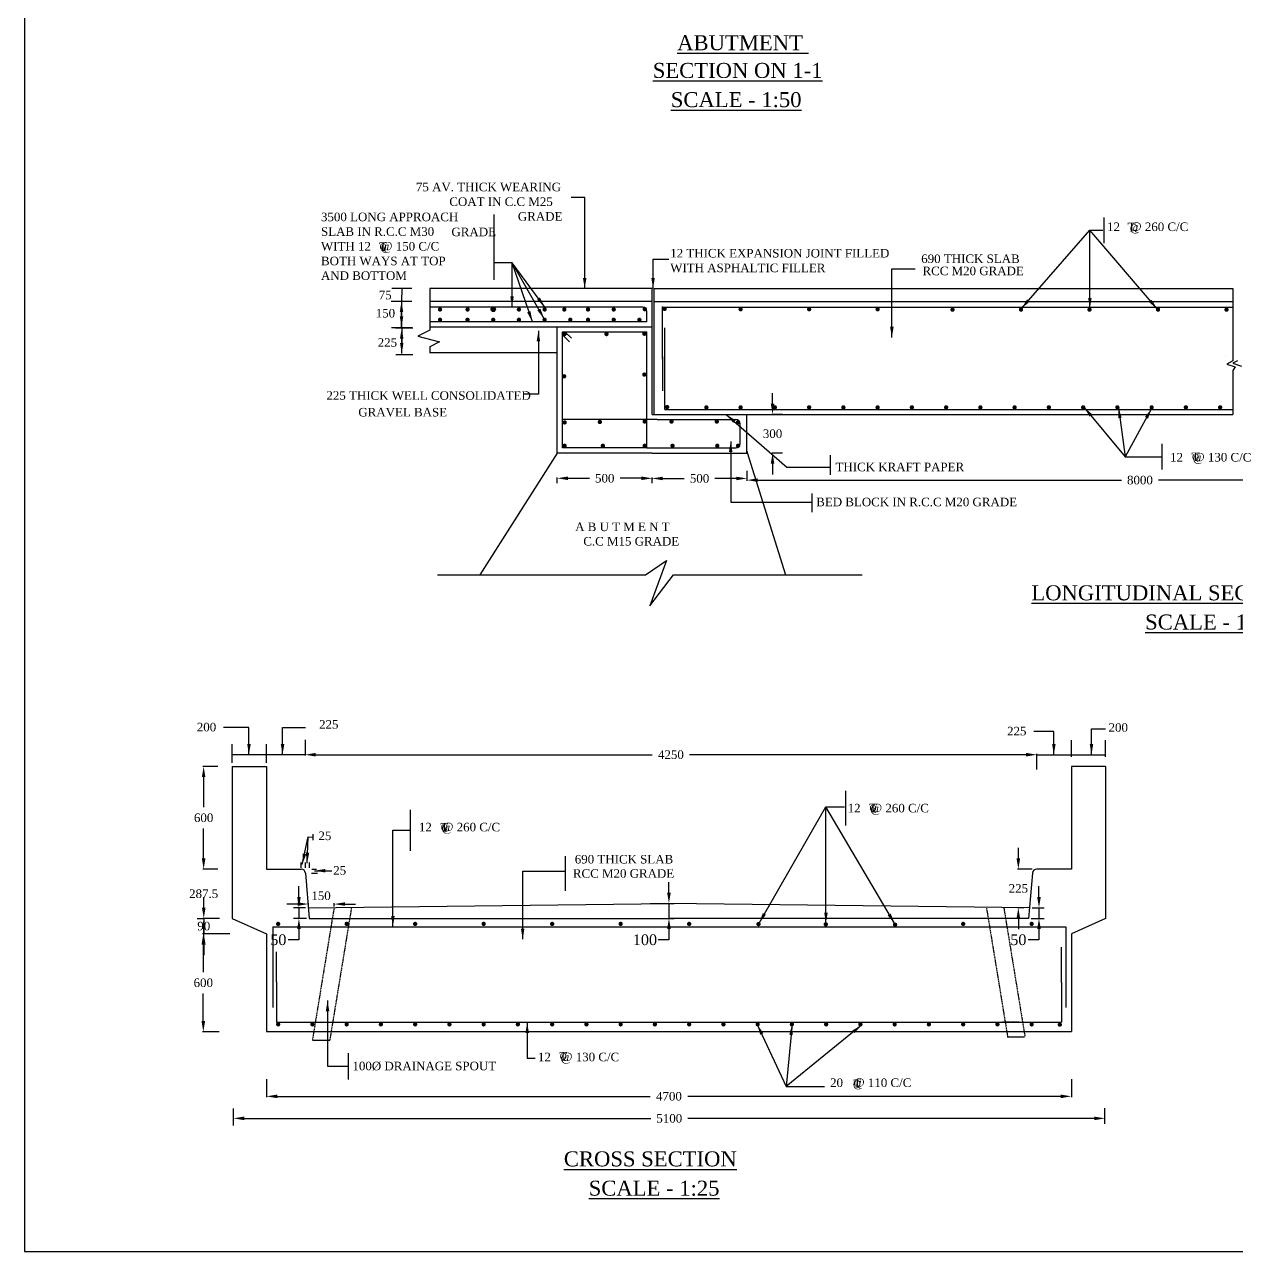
# Model space of a CAD drawing. Header units: millimetres. Extents: x -1426 to 1182, y 579 to 1915.
# Drawn here: x -1425.5 to -1142.5, y 579 to 865.6 of the extents above; entities that cross this region are included whole.
import ezdxf

# ---------------------------------------------------------------- set-up
doc = ezdxf.new("R2010")
doc.units = ezdxf.units.MM
doc.linetypes.add('DASHED', pattern=[0.75, 0.5, -0.25])
doc.styles.add('ROMANS', font='romans')
doc.styles.get("Standard").update_dxf_attribs({"font": 'times.ttf'})
doc.styles.add('TIMES NEW ROMAN', font='times.ttf')
doc.dimstyles.new('ISO-25', dxfattribs={"dimtxt": 2.5, "dimasz": 2.5, "dimexe": 1.25, "dimexo": 0.625, "dimtad": 0, "dimtih": 1, "dimtoh": 1, "dimlfac": 100, "dimtxsty": 'TIMES NEW ROMAN', "dimcen": 2.5, "dimadec": 0, "dimazin": 0, "dimtfac": 1, "dimtmove": 0, "dimatfit": 3, "dimfxl": 1, "dimarcsym": 0})
doc.dimstyles.get("Standard").update_dxf_attribs({"dimtxt": 2, "dimasz": 2.5, "dimexe": 0.18, "dimexo": 0.18, "dimgap": 1.5, "dimtad": 0, "dimtih": 1, "dimtoh": 1, "dimdec": 0, "dimlfac": 100, "dimzin": 0, "dimdsep": 46, "dimtxsty": 'ROMANS', "dimcen": 0.09, "dimadec": 0, "dimazin": 0, "dimtfac": 1, "dimtdec": 0, "dimtofl": 0, "dimtmove": 1, "dimatfit": 1, "dimfxl": 1, "dimtolj": 1, "dimtzin": 0, "dimarcsym": 0})

# ---------------------------------------------------------------- blocks, each defined once
blk = doc.blocks.new('*D32')
at = {"color": 0, "lineweight": -2, "transparency": 16777216}
for p, q in [((-1380.38, 692.34), (-1383.88, 692.34)), ((-1383.7, 689.84), (-1383.7, 682.86)), ((-1383.7, 670.84), (-1383.7, 677.82)), ((-1380.38, 668.34), (-1383.88, 668.34))]:
    blk.add_line(p, q, dxfattribs=at)
at = {"color": 0, "transparency": 16777216}
for points in [[(-1384.12, 689.84), (-1383.29, 689.84), (-1383.7, 692.34)], [(-1384.12, 670.84), (-1383.29, 670.84), (-1383.7, 668.34)]]:
    blk.add_solid(points, dxfattribs=at)
at = {"layer": 'Defpoints', "color": 0, "transparency": 16777216}
for p in [(-1383.7, 692.34), (-1380.2, 692.34), (-1380.2, 668.34)]:
    blk.add_point(p, dxfattribs=at)
at = {"color": 0, "transparency": 16777216, "insert": (-1383.7, 680.34), "char_height": 2, "attachment_point": 5}
blk.add_mtext('\\A1;600', dxfattribs=at)
blk = doc.blocks.new('*D33')
at = {"color": 0, "lineweight": -2, "transparency": 16777216}
for p, q in [((-1374.23, 610.13), (-1279.27, 610.13)), ((-1175.66, 610.13), (-1270.61, 610.13))]:
    blk.add_line(p, q, dxfattribs=at)
at = {"color": 0, "transparency": 16777216}
for points in [[(-1374.23, 610.55), (-1374.23, 609.72), (-1376.73, 610.13)], [(-1175.66, 610.55), (-1175.66, 609.72), (-1173.16, 610.13)]]:
    blk.add_solid(points, dxfattribs=at)
at = {"layer": 'Defpoints', "color": 0, "transparency": 16777216}
for p in [(-1376.73, 610.13), (-1173.16, 610.13), (-1173.16, 610.13)]:
    blk.add_point(p, dxfattribs=at)
at = {"color": 0, "transparency": 16777216, "insert": (-1274.94, 610.13), "char_height": 2, "attachment_point": 5}
blk.add_mtext('\\A1;5100', dxfattribs=at)
blk = doc.blocks.new('*D34')
at = {"color": 0, "lineweight": -2, "transparency": 16777216}
for p, q in [((-1369.02, 619.32), (-1369.02, 615.1)), ((-1181.02, 619.32), (-1181.02, 615.1)), ((-1366.52, 615.28), (-1279.4, 615.28)), ((-1183.52, 615.28), (-1270.64, 615.28))]:
    blk.add_line(p, q, dxfattribs=at)
at = {"color": 0, "transparency": 16777216}
for points in [[(-1366.52, 615.69), (-1366.52, 614.86), (-1369.02, 615.28)], [(-1183.52, 615.69), (-1183.52, 614.86), (-1181.02, 615.28)]]:
    blk.add_solid(points, dxfattribs=at)
at = {"layer": 'Defpoints', "color": 0, "transparency": 16777216}
for p in [(-1369.02, 619.5), (-1181.02, 619.5), (-1181.02, 615.28)]:
    blk.add_point(p, dxfattribs=at)
at = {"color": 0, "transparency": 16777216, "insert": (-1275.02, 615.28), "char_height": 2, "attachment_point": 5}
blk.add_mtext('\\A1;4700', dxfattribs=at)
blk = doc.blocks.new('*D37')
at = {"color": 0, "lineweight": -2, "transparency": 16777216}
for p, q in [((-1380.05, 653.24), (-1383.96, 653.24)), ((-1383.78, 650.74), (-1383.78, 644.31)), ((-1383.78, 632.85), (-1383.78, 639.28)), ((-1380.05, 630.35), (-1383.96, 630.35))]:
    blk.add_line(p, q, dxfattribs=at)
at = {"color": 0, "transparency": 16777216}
for points in [[(-1384.19, 650.74), (-1383.36, 650.74), (-1383.78, 653.24)], [(-1384.19, 632.85), (-1383.36, 632.85), (-1383.78, 630.35)]]:
    blk.add_solid(points, dxfattribs=at)
at = {"layer": 'Defpoints', "color": 0, "transparency": 16777216}
for p in [(-1379.87, 653.24), (-1383.78, 630.35), (-1379.87, 630.35)]:
    blk.add_point(p, dxfattribs=at)
at = {"color": 0, "transparency": 16777216, "insert": (-1383.78, 641.8), "char_height": 2, "attachment_point": 5}
blk.add_mtext('\\A1;600', dxfattribs=at)
blk = doc.blocks.new('*D38')
at = {"color": 0, "lineweight": -2, "transparency": 16777216}
for p, q in [((-1383.7, 670.84), (-1383.7, 673.34)), ((-1380.38, 668.34), (-1383.88, 668.34)), ((-1380.02, 656.84), (-1383.88, 656.84)), ((-1383.7, 654.34), (-1383.7, 651.84))]:
    blk.add_line(p, q, dxfattribs=at)
at = {"color": 0, "transparency": 16777216}
for points in [[(-1384.12, 670.84), (-1383.29, 670.84), (-1383.7, 668.34)], [(-1384.12, 654.34), (-1383.29, 654.34), (-1383.7, 656.84)]]:
    blk.add_solid(points, dxfattribs=at)
at = {"layer": 'Defpoints', "color": 0, "transparency": 16777216}
for p in [(-1380.2, 668.34), (-1383.7, 656.84), (-1379.84, 656.84)]:
    blk.add_point(p, dxfattribs=at)
at = {"color": 0, "transparency": 16777216, "insert": (-1383.7, 662.59), "char_height": 2, "attachment_point": 5}
blk.add_mtext('\\A1;287.5', dxfattribs=at)
blk = doc.blocks.new('*D42')
at = {"color": 0, "lineweight": -2, "transparency": 16777216}
for p, q in [((-1361.74, 660.19), (-1364.24, 660.19)), ((-1359.24, 659.52), (-1359.24, 660.37)), ((-1353.22, 659.59), (-1353.22, 660.37)), ((-1350.72, 660.19), (-1348.22, 660.19))]:
    blk.add_line(p, q, dxfattribs=at)
at = {"color": 0, "transparency": 16777216}
for points in [[(-1361.74, 660.61), (-1361.74, 659.78), (-1359.24, 660.19)], [(-1350.72, 660.61), (-1350.72, 659.78), (-1353.22, 660.19)]]:
    blk.add_solid(points, dxfattribs=at)
at = {"layer": 'Defpoints', "color": 0, "transparency": 16777216}
for p in [(-1359.24, 660.19), (-1359.24, 659.34), (-1353.22, 659.41)]:
    blk.add_point(p, dxfattribs=at)
at = {"color": 0, "transparency": 16777216, "insert": (-1356.28, 662.12), "char_height": 2, "attachment_point": 5}
blk.add_mtext('\\A1;150', dxfattribs=at)
blk = doc.blocks.new('*D43')
at = {"color": 0, "lineweight": -2, "transparency": 16777216}
for p, q in [((-1383.67, 659.34), (-1383.67, 661.84)), ((-1385.25, 656.84), (-1383.49, 656.84)), ((-1383.67, 656.84), (-1383.67, 653.24)), ((-1377.61, 653.24), (-1383.85, 653.24)), ((-1383.67, 650.74), (-1383.67, 648.24))]:
    blk.add_line(p, q, dxfattribs=at)
at = {"color": 0, "transparency": 16777216}
for points in [[(-1384.09, 659.34), (-1383.25, 659.34), (-1383.67, 656.84)], [(-1384.09, 650.74), (-1383.25, 650.74), (-1383.67, 653.24)]]:
    blk.add_solid(points, dxfattribs=at)
at = {"layer": 'Defpoints', "color": 0, "transparency": 16777216}
for p in [(-1385.43, 656.84), (-1383.67, 653.24), (-1377.43, 653.24)]:
    blk.add_point(p, dxfattribs=at)
at = {"color": 0, "transparency": 16777216, "insert": (-1383.67, 655.04), "char_height": 2, "attachment_point": 5}
blk.add_mtext('\\A1;90', dxfattribs=at)
blk = doc.blocks.new('*D46')
at = {"color": 0, "lineweight": -2, "transparency": 16777216}
for p, q in [((-1193.41, 670.84), (-1193.41, 673.34)), ((-1190.19, 668.34), (-1193.59, 668.34)), ((-1192.11, 659.34), (-1193.59, 659.34)), ((-1193.41, 656.84), (-1193.41, 654.34))]:
    blk.add_line(p, q, dxfattribs=at)
at = {"color": 0, "transparency": 16777216}
for points in [[(-1193.83, 670.84), (-1192.99, 670.84), (-1193.41, 668.34)], [(-1193.83, 656.84), (-1192.99, 656.84), (-1193.41, 659.34)]]:
    blk.add_solid(points, dxfattribs=at)
at = {"layer": 'Defpoints', "color": 0, "transparency": 16777216}
for p in [(-1190.01, 668.34), (-1193.41, 659.34), (-1191.93, 659.34)]:
    blk.add_point(p, dxfattribs=at)
at = {"color": 0, "transparency": 16777216, "insert": (-1193.41, 663.84), "char_height": 2, "attachment_point": 5}
blk.add_mtext('\\A1;225', dxfattribs=at)
blk = doc.blocks.new('*D47')
at = {"color": 0, "lineweight": -2, "transparency": 16777216}
for p, q in [((-1256.8, 760.46), (-1256.8, 759.04)), ((-1073.23, 761.27), (-1073.23, 759.04)), ((-1254.3, 759.22), (-1169.32, 759.22)), ((-1075.73, 759.22), (-1160.7, 759.22))]:
    blk.add_line(p, q, dxfattribs=at)
at = {"color": 0, "transparency": 16777216}
for points in [[(-1254.3, 759.64), (-1254.3, 758.81), (-1256.8, 759.22)], [(-1075.73, 759.64), (-1075.73, 758.81), (-1073.23, 759.22)]]:
    blk.add_solid(points, dxfattribs=at)
at = {"layer": 'Defpoints', "color": 0, "transparency": 16777216}
for p in [(-1256.8, 760.64), (-1073.23, 761.45), (-1073.23, 759.22)]:
    blk.add_point(p, dxfattribs=at)
at = {"color": 0, "transparency": 16777216, "insert": (-1165.01, 759.22), "char_height": 2, "attachment_point": 5}
blk.add_mtext('\\A1;8000', dxfattribs=at)
blk = doc.blocks.new('*D48')
at = {"color": 0, "lineweight": -2, "transparency": 16777216}
for p, q in [((-1360.02, 698.56), (-1360.02, 694.9)), ((-1357.52, 695.08), (-1278.94, 695.08)), ((-1191.6, 695.08), (-1270.18, 695.08)), ((-1189.1, 691.64), (-1189.1, 695.26))]:
    blk.add_line(p, q, dxfattribs=at)
at = {"color": 0, "transparency": 16777216}
for points in [[(-1357.52, 695.5), (-1357.52, 694.66), (-1360.02, 695.08)], [(-1191.6, 695.5), (-1191.6, 694.66), (-1189.1, 695.08)]]:
    blk.add_solid(points, dxfattribs=at)
at = {"layer": 'Defpoints', "color": 0, "transparency": 16777216}
for p in [(-1360.02, 698.74), (-1189.1, 695.08), (-1189.1, 691.46)]:
    blk.add_point(p, dxfattribs=at)
at = {"color": 0, "transparency": 16777216, "insert": (-1274.56, 695.08), "char_height": 2, "attachment_point": 5}
blk.add_mtext('\\A1;4250', dxfattribs=at)
blk = doc.blocks.new('*D49')
at = {"color": 0, "lineweight": -2, "transparency": 16777216}
for p, q in [((-1250.82, 777.05), (-1250.82, 779.55)), ((-1248.53, 774.55), (-1251, 774.55)), ((-1248.53, 765.55), (-1251, 765.55)), ((-1250.82, 763.05), (-1250.82, 760.55))]:
    blk.add_line(p, q, dxfattribs=at)
at = {"color": 0, "transparency": 16777216}
for points in [[(-1251.23, 777.05), (-1250.4, 777.05), (-1250.82, 774.55)], [(-1251.23, 763.05), (-1250.4, 763.05), (-1250.82, 765.55)]]:
    blk.add_solid(points, dxfattribs=at)
at = {"layer": 'Defpoints', "color": 0, "transparency": 16777216}
for p in [(-1250.82, 774.55), (-1248.35, 774.55), (-1248.35, 765.55)]:
    blk.add_point(p, dxfattribs=at)
at = {"color": 0, "transparency": 16777216, "insert": (-1250.82, 770.05), "char_height": 2, "attachment_point": 5}
blk.add_mtext('\\A1;300', dxfattribs=at)
blk = doc.blocks.new('*D50')
at = {"color": 0, "lineweight": -2, "transparency": 16777216}
for p, q in [((-1301.09, 758.54), (-1301.09, 759.82)), ((-1298.59, 759.64), (-1293.61, 759.64)), ((-1281.45, 759.64), (-1286.43, 759.64)), ((-1278.95, 758.54), (-1278.95, 759.82))]:
    blk.add_line(p, q, dxfattribs=at)
at = {"color": 0, "transparency": 16777216}
for points in [[(-1298.59, 760.06), (-1298.59, 759.23), (-1301.09, 759.64)], [(-1281.45, 760.06), (-1281.45, 759.23), (-1278.95, 759.64)]]:
    blk.add_solid(points, dxfattribs=at)
at = {"layer": 'Defpoints', "color": 0, "transparency": 16777216}
for p in [(-1301.09, 759.64), (-1301.09, 758.36), (-1278.95, 758.36)]:
    blk.add_point(p, dxfattribs=at)
at = {"color": 0, "transparency": 16777216, "insert": (-1290.02, 759.64), "char_height": 2, "attachment_point": 5}
blk.add_mtext('\\A1;500', dxfattribs=at)
blk = doc.blocks.new('*D51')
at = {"color": 0, "lineweight": -2, "transparency": 16777216}
for p, q in [((-1278.95, 759.49), (-1278.95, 759.43)), ((-1276.45, 759.61), (-1271.47, 759.61)), ((-1259.3, 759.61), (-1264.28, 759.61)), ((-1256.8, 761.37), (-1256.8, 759.43))]:
    blk.add_line(p, q, dxfattribs=at)
at = {"color": 0, "transparency": 16777216}
for points in [[(-1276.45, 760.02), (-1276.45, 759.19), (-1278.95, 759.61)], [(-1259.3, 760.02), (-1259.3, 759.19), (-1256.8, 759.61)]]:
    blk.add_solid(points, dxfattribs=at)
at = {"layer": 'Defpoints', "color": 0, "transparency": 16777216}
for p in [(-1278.95, 759.67), (-1256.8, 761.55), (-1256.8, 759.61)]:
    blk.add_point(p, dxfattribs=at)
at = {"color": 0, "transparency": 16777216, "insert": (-1267.87, 759.61), "char_height": 2, "attachment_point": 5}
blk.add_mtext('\\A1;500', dxfattribs=at)
blk = doc.blocks.new('*D64')
at = {"color": 0, "lineweight": -2, "transparency": 16777216}
for p, q in [((-1188.59, 661.84), (-1188.59, 664.34)), ((-1190.16, 659.34), (-1187.34, 659.34)), ((-1188.59, 659.34), (-1188.59, 656.84)), ((-1190.39, 656.84), (-1187.34, 656.84)), ((-1188.59, 654.34), (-1188.59, 651.84)), ((-1188.59, 651.84), (-1191.09, 651.84))]:
    blk.add_line(p, q, dxfattribs=at)
at = {"color": 0, "transparency": 16777216}
for points in [[(-1189.01, 661.84), (-1188.17, 661.84), (-1188.59, 659.34)], [(-1189.01, 654.34), (-1188.17, 654.34), (-1188.59, 656.84)]]:
    blk.add_solid(points, dxfattribs=at)
at = {"layer": 'Defpoints', "color": 0, "transparency": 16777216}
for p in [(-1190.78, 659.34), (-1191.02, 656.84), (-1188.59, 656.84)]:
    blk.add_point(p, dxfattribs=at)
at = {"color": 0, "transparency": 16777216, "insert": (-1193.41, 651.84), "char_height": 2.5, "attachment_point": 5}
blk.add_mtext('50', dxfattribs=at)
blk = doc.blocks.new('*D65')
at = {"color": 0, "lineweight": -2, "transparency": 16777216}
for p, q in [((-1361.45, 661.84), (-1361.45, 664.34)), ((-1359.88, 659.34), (-1362.7, 659.34)), ((-1361.45, 659.34), (-1361.45, 656.84)), ((-1359.64, 656.84), (-1362.7, 656.84)), ((-1361.45, 654.34), (-1361.45, 651.84)), ((-1361.45, 651.84), (-1363.95, 651.84))]:
    blk.add_line(p, q, dxfattribs=at)
at = {"color": 0, "transparency": 16777216}
for points in [[(-1361.86, 661.84), (-1361.03, 661.84), (-1361.45, 659.34)], [(-1361.86, 654.34), (-1361.03, 654.34), (-1361.45, 656.84)]]:
    blk.add_solid(points, dxfattribs=at)
at = {"layer": 'Defpoints', "color": 0, "transparency": 16777216}
for p in [(-1359.25, 659.34), (-1361.45, 656.84), (-1359.02, 656.84)]:
    blk.add_point(p, dxfattribs=at)
at = {"color": 0, "transparency": 16777216, "insert": (-1366.26, 651.84), "char_height": 2.5, "attachment_point": 5}
blk.add_mtext('50', dxfattribs=at)
blk = doc.blocks.new('*D66')
at = {"color": 0, "lineweight": -2, "transparency": 16777216}
for p, q in [((-1275.02, 662.84), (-1275.02, 665.34)), ((-1279.37, 660.34), (-1273.77, 660.34)), ((-1275.02, 660.34), (-1275.02, 656.84)), ((-1279.37, 656.84), (-1273.77, 656.84)), ((-1275.02, 654.34), (-1275.02, 651.84)), ((-1275.02, 651.84), (-1277.52, 651.84))]:
    blk.add_line(p, q, dxfattribs=at)
at = {"color": 0, "transparency": 16777216}
for points in [[(-1275.44, 662.84), (-1274.6, 662.84), (-1275.02, 660.34)], [(-1275.44, 654.34), (-1274.6, 654.34), (-1275.02, 656.84)]]:
    blk.add_solid(points, dxfattribs=at)
at = {"layer": 'Defpoints', "color": 0, "transparency": 16777216}
for p in [(-1279.99, 660.34), (-1279.99, 656.84), (-1275.02, 656.84)]:
    blk.add_point(p, dxfattribs=at)
at = {"color": 0, "transparency": 16777216, "insert": (-1280.63, 651.84), "char_height": 2.5, "attachment_point": 5}
blk.add_mtext('100', dxfattribs=at)

msp = doc.modelspace()

# ---------------------------------------------------------------- linework, layer by layer
for p, q in [((-1425.53329, 1169.04721), (-1425.53329, 579.04721)), ((-1315.84108, 806.00208), (-1315.84108, 821.26036)), ((-1173.33841, 814.55881), (-1173.33841, 820.54827)), ((-1335.06638, 803.95844), (-1339.72763, 803.95844)), ((-1337.39701, 803.95844), (-1337.48672, 800.95844)), ((-1278.95233, 803.95844), (-1330.83896, 803.95844)), ((-1330.83896, 803.95844), (-1330.83896, 794.24733)), ((-1278.95233, 774.54521), (-1278.95233, 803.95844)), ((-1278.47233, 803.94521), (-1143.29831, 803.94521)), ((-1278.47233, 774.54521), (-1278.47233, 803.94521)), ((-1143.29831, 803.94521), (-1143.29831, 787.04154)), ((-1335.06638, 800.95844), (-1339.90705, 800.95844)), ((-1337.48672, 800.95844), (-1337.48672, 794.97024)), ((-1278.95233, 800.95844), (-1330.83896, 800.95844)), ((-1281.15233, 799.62479), (-1330.83896, 799.62479)), ((-1278.47233, 800.94521), (-1143.29831, 800.94521)), ((-1276.50179, 787.46001), (-1276.50179, 799.74001)), ((-1276.47233, 799.59877), (-1143.29831, 799.59877)), ((-1280.15233, 796.17024), (-1280.15233, 798.62479)), ((-1335.01957, 794.76673), (-1339.86024, 794.76673)), ((-1338.87032, 794.77057), (-1334.87264, 794.77057)), ((-1330.83896, 794.24733), (-1333.65563, 792.86952)), ((-1280.15233, 796.17024), (-1330.83896, 796.17024)), ((-1278.95233, 794.97024), (-1330.83896, 794.97024)), ((-1301.09358, 765.54521), (-1301.09358, 794.97024)), ((-1299.89358, 793.87505), (-1280.15233, 793.87505)), ((-1299.89358, 766.74521), (-1299.89358, 793.87505)), ((-1299.36, 793.87505), (-1297.76746, 792.34235)), ((-1280.15233, 766.74521), (-1280.15233, 793.87505)), ((-1276.00764, 788.02521), (-1276.00764, 794.81693)), ((-1333.65563, 792.86952), (-1328.64228, 791.53308)), ((-1328.64228, 791.53308), (-1330.83896, 790.36441)), ((-1299.83776, 793.07969), (-1298.24523, 791.54699)), ((-1338.82351, 788.57886), (-1334.82583, 788.57886)), ((-1330.83896, 790.36441), (-1330.83896, 788.86135)), ((-1301.09358, 788.97024), (-1330.83896, 788.97024)), ((-1145.01799, 788.16618), (-1145.01799, 788.16618)), ((-1276.50179, 788.10438), (-1276.50179, 780.04933)), ((-1276.00764, 775.74521), (-1276.00764, 788.02521)), ((-1143.29831, 787.04154), (-1144.72305, 786.28142)), ((-1144.72305, 786.28142), (-1142.73335, 785.6967)), ((-1142.19628, 787.04154), (-1143.29831, 786.5153)), ((-1143.29831, 786.5153), (-1141.27033, 785.81365)), ((-1142.73335, 785.6967), (-1143.29831, 784.81963)), ((-1143.29831, 784.81963), (-1143.29831, 774.54521)), ((-1278.95233, 774.54521), (-1143.29831, 774.54521)), ((-1276.00764, 775.74521), (-1143.29831, 775.74521)), ((-1256.79607, 765.54521), (-1256.79607, 774.54521)), ((-1277.75233, 773.34521), (-1299.89358, 773.34521)), ((-1277.75233, 773.34521), (-1259.39177, 773.34521)), ((-1258.39177, 767.74521), (-1258.39177, 772.34521)), ((-1301.14014, 765.54521), (-1319.2072, 737.06576)), ((-1278.95233, 765.54521), (-1301.09358, 765.54521)), ((-1280.15233, 766.74521), (-1299.89358, 766.74521)), ((-1280.15233, 766.74521), (-1259.39177, 766.74521)), ((-1278.95233, 765.54521), (-1256.71247, 765.54521)), ((-1256.75009, 765.66495), (-1247.76486, 737.06576)), ((-1159.80444, 761.68861), (-1159.80444, 767.67807)), ((-1237.25927, 760.42409), (-1237.25927, 765.03516)), ((-1241.57223, 751.76437), (-1241.57223, 756.10941)), ((-1280.49058, 737.06576), (-1275.61556, 740.4212)), ((-1275.61556, 740.4212), (-1279.51557, 729.82359)), ((-1329.10605, 737.06576), (-1280.49058, 737.06576)), ((-1279.51557, 729.82359), (-1273.99056, 737.06576)), ((-1273.99056, 737.06576), (-1229.86038, 737.06576)), ((-1377.01857, 693.14708), (-1377.01857, 697.51104)), ((-1369.01857, 693.14708), (-1369.01857, 697.51104)), ((-1181.01857, 694.559), (-1181.01857, 698.48417)), ((-1173.01857, 694.559), (-1173.01857, 698.48417)), ((-1360.01857, 695.07952), (-1377.01857, 695.07952)), ((-1189.10175, 695.07952), (-1173.01857, 695.07952)), ((-1377.01857, 692.34027), (-1377.01857, 656.84027)), ((-1377.01857, 692.34027), (-1369.01857, 692.34027)), ((-1369.01857, 692.34027), (-1369.01857, 668.34027)), ((-1181.01857, 692.34027), (-1181.01857, 668.34027)), ((-1173.01857, 692.34027), (-1181.01857, 692.34027)), ((-1173.01857, 692.34027), (-1173.01857, 656.84027)), ((-1233.67437, 678.56314), (-1233.67437, 686.67538)), ((-1335.36526, 672.62857), (-1335.36526, 682.24046)), ((-1358.14682, 675.15378), (-1358.14682, 676.54483)), ((-1299.14838, 663.25127), (-1299.14838, 671.36351)), ((-1369.01857, 668.34027), (-1360.93538, 668.34027)), ((-1361.01857, 669.8898), (-1361.01857, 668.67336)), ((-1360.01857, 669.8898), (-1360.01857, 668.67336)), ((-1359.01857, 669.8898), (-1359.01857, 668.67336)), ((-1358.42537, 668.34027), (-1357.31117, 668.34027)), ((-1181.01857, 668.34027), (-1189.10175, 668.34027)), ((-1359.93914, 667.4269), (-1359.01857, 656.84027)), ((-1358.51373, 667.4269), (-1357.08832, 667.4269)), ((-1190.09799, 667.4269), (-1191.01857, 656.84027)), ((-1359.23596, 659.34027), (-1275.01857, 660.34027)), ((-1190.80118, 659.34027), (-1275.01857, 660.34027)), ((-1377.01857, 656.84027), (-1369.01857, 653.24027)), ((-1359.01857, 656.84027), (-1275.01857, 656.84027)), ((-1191.01857, 656.84027), (-1275.01857, 656.84027)), ((-1173.01857, 656.84027), (-1181.01857, 653.24027)), ((-1367.50279, 654.84027), (-1182.3259, 654.84027)), ((-1367.50279, 654.84027), (-1367.50279, 645.37943)), ((-1182.3259, 654.84027), (-1182.3259, 645.37943)), ((-1369.01857, 653.24027), (-1369.01857, 630.41724)), ((-1181.01857, 653.24027), (-1181.01857, 630.41724)), ((-1366.70816, 642.02285), (-1366.70816, 649.07225)), ((-1183.33818, 641.88295), (-1183.33818, 650.11665)), ((-1367.50279, 645.37943), (-1367.50279, 636.0421)), ((-1182.3259, 645.37943), (-1182.3259, 636.03316)), ((-1366.70816, 642.02285), (-1366.70816, 632.57294)), ((-1183.33818, 641.88295), (-1183.33818, 632.57294)), ((-1366.70816, 632.57294), (-1183.33818, 632.57294)), ((-1369.01857, 630.41724), (-1181.01857, 630.41724)), ((-1358.30336, 628.38939), (-1354.25, 628.38939)), ((-1196.02607, 629.21724), (-1191.97271, 629.21724)), ((-1349.86867, 619.21858), (-1349.86867, 625.39765)), ((-1376.75572, 608.48159), (-1376.75572, 612.42514)), ((-1173.19002, 608.87116), (-1173.19002, 612.49496)), ((-1425.53329, 579.04721), (-535.53329, 579.04721))]:
    msp.add_line(p, q)
at = {"linetype": 'DASHED', "ltscale": 0.1}
for p, q in [((-1353.21953, 659.41171), (-1358.30336, 628.38939)), ((-1349.15827, 659.45993), (-1354.25, 628.38939)), ((-1200.87886, 659.45993), (-1195.9228, 629.21724)), ((-1196.81761, 659.41171), (-1191.86944, 629.21724)), ((-1356.78736, 632.57294), (-1352.734, 632.57294)), ((-1193.24978, 632.57294), (-1197.30313, 632.57294))]:
    msp.add_line(p, q, dxfattribs=at)
at = {"const_width": 0.5}
for points in [[(-1328.73596, 799.07189, 1), (-1328.23596, 799.07189, 1)], [(-1322.30931, 799.07301, 1), (-1321.80931, 799.07301, 1)], [(-1316.30931, 799.07301, 1), (-1315.80931, 799.07301, 1)], [(-1310.30931, 799.07301, 1), (-1309.80931, 799.07301, 1)], [(-1304.30931, 799.07301, 1), (-1303.80931, 799.07301, 1)], [(-1299.69803, 799.07301, 1), (-1299.19803, 799.07301, 1)], [(-1294.16806, 799.07301, 1), (-1293.66806, 799.07301, 1)], [(-1288.16806, 799.07301, 1), (-1287.66806, 799.07301, 1)], [(-1280.90058, 799.14751, 1), (-1280.40058, 799.14751, 1)], [(-1276.28697, 799.19312, 1), (-1275.78697, 799.19312, 1)], [(-1258.52776, 799.12802, 1), (-1258.02776, 799.12802, 1)], [(-1242.52776, 799.12802, 1), (-1242.02776, 799.12802, 1)], [(-1226.52776, 799.12802, 1), (-1226.02776, 799.12802, 1)], [(-1328.73596, 796.67024, 1), (-1328.23596, 796.67024, 1)], [(-1322.30931, 796.67136, 1), (-1321.80931, 796.67136, 1)], [(-1316.30931, 796.67136, 1), (-1315.80931, 796.67136, 1)], [(-1310.30931, 796.67136, 1), (-1309.80931, 796.67136, 1)], [(-1304.30931, 796.67136, 1), (-1303.80931, 796.67136, 1)], [(-1298.30931, 796.67136, 1), (-1297.80931, 796.67136, 1)], [(-1294.16806, 796.67136, 1), (-1293.66806, 796.67136, 1)], [(-1288.16806, 796.67136, 1), (-1287.66806, 796.67136, 1)], [(-1282.16806, 796.67136, 1), (-1281.66806, 796.67136, 1)], [(-1209.034, 799.04037, 1), (-1208.534, 799.04037, 1)], [(-1193.034, 799.04037, 1), (-1192.534, 799.04037, 1)], [(-1177.034, 799.04037, 1), (-1176.534, 799.04037, 1)], [(-1161.034, 799.04037, 1), (-1160.534, 799.04037, 1)], [(-1145.034, 799.04037, 1), (-1144.534, 799.04037, 1)], [(-1281.02497, 793.41038, 1), (-1280.52497, 793.41038, 1)], [(-1299.66296, 793.33085, 1), (-1299.16296, 793.33085, 1)], [(-1289.86888, 793.33085, 1), (-1289.36888, 793.33085, 1)], [(-1299.74259, 783.46838, 1), (-1299.24259, 783.46838, 1)], [(-1281.02497, 783.86606, 1), (-1280.52497, 783.86606, 1)], [(-1275.68216, 776.27801, 1), (-1275.18216, 776.27801, 1)], [(-1266.52776, 776.21291, 1), (-1266.02776, 776.21291, 1)], [(-1258.52776, 776.21291, 1), (-1258.02776, 776.21291, 1)], [(-1250.52776, 776.21291, 1), (-1250.02776, 776.21291, 1)], [(-1242.52776, 776.21291, 1), (-1242.02776, 776.21291, 1)], [(-1234.52776, 776.21291, 1), (-1234.02776, 776.21291, 1)], [(-1226.52776, 776.21291, 1), (-1226.02776, 776.21291, 1)], [(-1218.52776, 776.21291, 1), (-1218.02776, 776.21291, 1)], [(-1210.52776, 776.21291, 1), (-1210.02776, 776.21291, 1)], [(-1202.52776, 776.21291, 1), (-1202.02776, 776.21291, 1)], [(-1194.52776, 776.21291, 1), (-1194.02776, 776.21291, 1)], [(-1186.52776, 776.21291, 1), (-1186.02776, 776.21291, 1)], [(-1178.52776, 776.21291, 1), (-1178.02776, 776.21291, 1)], [(-1170.52776, 776.21291, 1), (-1170.02776, 776.21291, 1)], [(-1162.52776, 776.21291, 1), (-1162.02776, 776.21291, 1)], [(-1154.52776, 776.21291, 1), (-1154.02776, 776.21291, 1)], [(-1146.52776, 776.21291, 1), (-1146.02776, 776.21291, 1)], [(-1299.62284, 772.69854, 1), (-1299.12284, 772.69854, 1)], [(-1291.39477, 772.79635, 1), (-1290.89477, 772.79635, 1)], [(-1280.94255, 772.91639, 1), (-1280.44255, 772.91639, 1)], [(-1274.66753, 772.89392, 1), (-1274.16753, 772.89392, 1)], [(-1264.09516, 772.89392, 1), (-1263.59516, 772.89392, 1)], [(-1259.11915, 772.77388, 1), (-1258.61915, 772.77388, 1)], [(-1299.64358, 767.24521, 1), (-1299.14358, 767.24521, 1)], [(-1290.70233, 767.24521, 1), (-1290.20233, 767.24521, 1)], [(-1280.94255, 767.24521, 1), (-1280.44255, 767.24521, 1)], [(-1274.42724, 767.24521, 1), (-1273.92724, 767.24521, 1)], [(-1263.97502, 767.24521, 1), (-1263.47502, 767.24521, 1)], [(-1259.11915, 767.24521, 1), (-1258.61915, 767.24521, 1)], [(-1366.54538, 655.55771, -1), (-1366.04538, 655.55771, -1)], [(-1350.54538, 655.55771, -1), (-1350.04538, 655.55771, -1)], [(-1334.54538, 655.55771, -1), (-1334.04538, 655.55771, -1)], [(-1318.54538, 655.55771, -1), (-1318.04538, 655.55771, -1)], [(-1302.54538, 655.55771, -1), (-1302.04538, 655.55771, -1)], [(-1286.54538, 655.55771, -1), (-1286.04538, 655.55771, -1)], [(-1270.54538, 655.55771, -1), (-1270.04538, 655.55771, -1)], [(-1254.35059, 655.50657, 1), (-1253.85059, 655.50657, 1)], [(-1238.64277, 655.46042, -1), (-1238.14277, 655.46042, -1)], [(-1222.44798, 655.36313, -1), (-1221.94798, 655.36313, -1)], [(-1206.54538, 655.55771, -1), (-1206.04538, 655.55771, -1)], [(-1190.54538, 655.55771, -1), (-1190.04538, 655.55771, -1)], [(-1366.54538, 632.0914, -1), (-1366.04538, 632.0914, -1)], [(-1358.54538, 632.0914, -1), (-1358.04538, 632.0914, -1)], [(-1350.54538, 632.0914, -1), (-1350.04538, 632.0914, -1)], [(-1342.54538, 632.0914, -1), (-1342.04538, 632.0914, -1)], [(-1334.54538, 632.0914, -1), (-1334.04538, 632.0914, -1)], [(-1326.54538, 632.0914, -1), (-1326.04538, 632.0914, -1)], [(-1318.54538, 632.0914, -1), (-1318.04538, 632.0914, -1)], [(-1310.54538, 632.0914, -1), (-1310.04538, 632.0914, -1)], [(-1302.54538, 632.0914, -1), (-1302.04538, 632.0914, -1)], [(-1294.54538, 632.0914, -1), (-1294.04538, 632.0914, -1)], [(-1286.54538, 632.0914, -1), (-1286.04538, 632.0914, -1)], [(-1278.54538, 632.0914, -1), (-1278.04538, 632.0914, -1)], [(-1270.54538, 632.0914, -1), (-1270.04538, 632.0914, -1)], [(-1262.54538, 632.0914, -1), (-1262.04538, 632.0914, -1)], [(-1254.54538, 632.0914, -1), (-1254.04538, 632.0914, -1)], [(-1246.54538, 632.0914, -1), (-1246.04538, 632.0914, -1)], [(-1238.54538, 632.0914, -1), (-1238.04538, 632.0914, -1)], [(-1230.54538, 632.0914, -1), (-1230.04538, 632.0914, -1)], [(-1222.54538, 632.0914, -1), (-1222.04538, 632.0914, -1)], [(-1214.54538, 632.0914, -1), (-1214.04538, 632.0914, -1)], [(-1206.54538, 632.0914, -1), (-1206.04538, 632.0914, -1)], [(-1198.54538, 632.0914, -1), (-1198.04538, 632.0914, -1)], [(-1190.54538, 632.0914, -1), (-1190.04538, 632.0914, -1)], [(-1183.97274, 632.03654, -1), (-1183.47274, 632.03654, -1)]]:
    msp.add_lwpolyline(points, format="xyb", close=True, dxfattribs=at)
msp.add_circle((-1316.05411, 799.08411), 0.49988)
for centre, start, end in [((-1281.15233, 798.62479), 0, 90), ((-1259.39177, 772.34521), 0, 90), ((-1259.39177, 767.74521), 270, 0), ((-1255.79607, 765.96468), 180, 197.4415508), ((-1360.93538, 667.34027), 4.9697407, 90), ((-1189.10175, 667.34027), 90, 175.0302593)]:
    msp.add_arc(centre, 1, start, end)

# ---------------------------------------------------------------- texts
for s, height, p in [('%%UABUTMENT ', 3.5, (-1273.09534, 859.62909)), ('%%USECTION ON 1-1', 3.5, (-1278.7952, 853.16612)), ('%%USCALE - 1:50', 3.5, (-1274.59515, 846.33633)), ('75 AV. THICK WEARING', 2, (-1334.11614, 826.68864)), ('COAT IN C.C M25', 2, (-1326.31611, 823.26007)), ('3500 LONG APPROACH', 2, (-1356.29097, 819.6949)), ('GRADE', 2, (-1310.30484, 819.81366)), ('SLAB IN R.C.C M30', 2, (-1356.29097, 816.26633)), ('GRADE', 2, (-1325.82092, 816.18637)), ('12   @ 260 C/C', 2, (-1172.68581, 817.39346)), ('T ', 2, (-1167.89668, 817.33691)), ('Q', 1.5, (-1167.13259, 817.42901)), ('WITH 12   @ 150 C/C', 2, (-1356.29097, 812.83776)), ('T ', 2, (-1342.71272, 812.75444)), ('Q', 1.5, (-1342.61061, 812.97883)), ('BOTH WAYS AT TOP', 2, (-1356.29097, 809.40919)), ('12 THICK EXPANSION JOINT FILLED', 2, (-1274.72407, 811.21917)), ('690 THICK SLAB', 2, (-1216.0931, 809.92491)), ('WITH ASPHALTIC FILLER', 2, (-1274.72407, 807.7906)), ('RCC M20 GRADE', 2, (-1215.79506, 807.0793)), ('AND BOTTOM', 2, (-1356.29097, 805.98061)), ('75', 2, (-1342.81169, 801.44764)), ('150', 2, (-1343.51447, 797.20834)), ('225', 2, (-1343.05052, 790.36441)), ('225 THICK WELL CONSOLIDATED', 2, (-1355.02249, 777.97522)), ('GRAVEL BASE', 2, (-1347.56765, 774.0861)), ('12   @ 130 C/C', 2, (-1157.96276, 763.56212)), ('T ', 2, (-1152.94941, 763.65671)), ('Q', 1.5, (-1152.8473, 763.88111)), ('THICK KRAFT PAPER', 2, (-1236.11377, 761.29095)), ('BED BLOCK IN R.C.C M20 GRADE', 2, (-1240.61905, 753.11036)), ('A B U T M E N T', 2, (-1296.92317, 747.30508)), ('C.C M15 GRADE', 2, (-1295.02285, 743.93895)), ('%%ULONGITUDINAL SECTION', 3.5, (-1190.37048, 731.14014)), ('%%USCALE - 1:25', 3.5, (-1163.80449, 724.32131)), ('12   @ 260 C/C', 2, (-1233.28202, 681.60597)), ('T ', 2, (-1228.28645, 681.62739)), ('Q', 1.5, (-1228.18435, 681.85179)), ('12   @ 260 C/C', 2, (-1333.42508, 677.17678)), ('T ', 2, (-1328.40752, 677.13447)), ('Q', 1.5, (-1328.30541, 677.35887)), ('690 THICK SLAB', 2, (-1297.01352, 669.66963)), ('RCC M20 GRADE', 2, (-1297.44917, 666.33392)), ('12   @ 130 C/C', 2, (-1305.61471, 623.47512)), ('T ', 2, (-1300.63441, 623.64332)), ('Q', 1.5, (-1300.53231, 623.86771)), ('100%%C DRAINAGE SPOUT', 2, (-1348.93911, 621.36919)), ('20   @ 110 C/C', 2, (-1237.38082, 617.46634)), ('T ', 2, (-1231.92543, 617.28824)), ('Q', 1.5, (-1231.82332, 617.50522)), ('%%UCROSS SECTION', 3.5, (-1299.56962, 598.92369)), ('%%USCALE - 1:25', 3.5, (-1293.76415, 592.0847))]:
    msp.add_text(s, height=height).set_placement(p)
at = {"char_height": 2, "attachment_point": 5}
for s, insert in [('200', (-1383.03115, 701.52162)), ('225', (-1354.47038, 702.1488)), ('200', (-1170.0799, 701.42772)), ('225', (-1193.77682, 700.58085))]:
    msp.add_mtext(s, dxfattribs=dict(at, insert=insert))
at = {"color": 0, "linetype": 'ByBlock', "char_height": 2, "attachment_point": 5}
for insert in [(-1355.37714, 676.12235), (-1351.91678, 668.0527)]:
    msp.add_mtext('\\A1;25', dxfattribs=dict(at, insert=insert))

# ---------------------------------------------------------------- dimensions: what is measured, and where the dimension line sits
for base, p1, p2, text, dimstyle, override, picture, middle in [((-1250.81532, 774.54521), (-1248.34815, 765.54521), (-1248.34815, 774.54521), '300', 'Standard', {"dimscale": 1, "dimtxsty": 'Standard'}, '*D49', (-1250.81532, 770.04521)), ((-1383.70391, 692.34027), (-1380.20239, 668.34027), (-1380.20239, 692.34027), '600', 'Standard', {"dimscale": 1, "dimtxsty": 'Standard'}, '*D32', (-1383.70391, 680.34027)), ((-1383.70391, 656.84027), (-1380.20239, 668.34027), (-1379.84041, 656.84027), '287.5', 'Standard', {"dimscale": 1, "dimtxsty": 'Standard'}, '*D38', (-1383.70391, 662.59027)), ((-1193.4085, 659.34027), (-1190.01218, 668.34027), (-1191.93328, 659.34027), '225', 'Standard', {"dimscale": 1, "dimtxsty": 'Standard'}, '*D46', (-1193.4085, 663.84027)), ((-1275.01857, 656.84027), (-1279.99176, 660.34027), (-1279.99176, 656.84027), '100', 'ISO-25', {"dimtxsty": 'Standard'}, '*D66', (-1280.63005, 651.84027)), ((-1361.44635, 656.84027), (-1359.2548, 659.34005), (-1359.01857, 656.84027), '50', 'ISO-25', {"dimtxsty": 'Standard'}, '*D65', (-1366.26295, 651.84027)), ((-1188.59079, 656.84027), (-1190.78233, 659.34005), (-1191.01857, 656.84027), '50', 'ISO-25', {"dimtxsty": 'Standard'}, '*D64', (-1193.40739, 651.84027)), ((-1383.7759, 630.3533), (-1379.8677, 653.24027), (-1379.8677, 630.3533), '600', 'Standard', {"dimscale": 1, "dimtxsty": 'Standard'}, '*D37', (-1383.7759, 641.79678))]:
    dim = msp.add_linear_dim(base=base, p1=p1, p2=p2, angle=90, text=text, dimstyle=dimstyle, override=override)
    dim.commit()
    dim.dimension.update_dxf_attribs({"geometry": picture, "text_midpoint": middle})
for base, p1, p2, text, picture, middle in [((-1301.09358, 759.64321), (-1278.95233, 758.35753), (-1301.09358, 758.35753), '500', '*D50', (-1290.02296, 759.64321)), ((-1256.79607, 759.60753), (-1278.95233, 759.66644), (-1256.79607, 761.54916), '500', '*D51', (-1267.8742, 759.60753)), ((-1073.22642, 759.22399), (-1256.79607, 760.63737), (-1073.22642, 761.4471), '8000', '*D47', (-1165.01124, 759.22399)), ((-1189.10175, 695.07952), (-1360.01857, 698.74416), (-1189.10175, 691.45677), '4250', '*D48', (-1274.56016, 695.07952)), ((-1181.01857, 615.2776), (-1369.01857, 619.49688), (-1181.01857, 619.49688), '4700', '*D34', (-1275.01857, 615.2776)), ((-1173.15695, 610.13231), (-1376.72855, 610.13231), (-1173.15695, 610.13231), '5100', '*D33', (-1274.94275, 610.13231))]:
    dim = msp.add_linear_dim(base=base, p1=p1, p2=p2, text=text, dimstyle='Standard', override={"dimscale": 1, "dimtxsty": 'Standard'})
    dim.commit()
    dim.dimension.update_dxf_attribs({"geometry": picture, "text_midpoint": middle})
dim = msp.add_linear_dim(base=(-1359.23596, 660.1919), p1=(-1353.21953, 659.41171), p2=(-1359.23596, 659.34027), text='150', dimstyle='Standard', override={"dimtxsty": 'Standard', "dimtmove": 2})
dim.commit()
dim.dimension.update_dxf_attribs({"geometry": '*D42', "text_midpoint": (-1356.27827, 662.11767), "dimtype": 160})
dim = msp.add_linear_dim(base=(-1383.67164, 653.24027), p1=(-1385.42759, 656.84027), p2=(-1377.42759, 653.24027), angle=90, text='90', dimstyle='Standard', override={"dimscale": 1, "dimtxsty": 'Standard'})
dim.commit()
dim.dimension.update_dxf_attribs({"geometry": '*D43', "text_midpoint": (-1383.67164, 655.04027), "dimtype": 160})

# ---------------------------------------------------------------- leaders
for points in [[(-1294.69405, 803.95844), (-1294.69405, 825.20714), (-1297.88704, 825.20714)], [(-1192.70886, 799.28121), (-1176.70886, 817.63574)], [(-1176.70886, 799.28121), (-1176.70886, 817.63574), (-1173.68671, 817.63574)], [(-1160.93364, 799.14062), (-1176.70886, 817.63574)], [(-1311.67483, 799.6665), (-1311.67483, 809.94176), (-1315.84108, 809.94176)], [(-1303.99561, 799.62479), (-1311.67483, 809.94176)], [(-1306.9186, 796.17024), (-1311.67483, 809.94176)], [(-1304.14993, 796.90436), (-1311.67483, 809.94176)], [(-1278.7296, 803.95844), (-1278.7296, 810.84485), (-1275.0142, 810.84485)], [(-1222.95327, 792.52722), (-1222.95327, 808.54548), (-1217.49427, 808.54548)], [(-1337.48672, 800.95844), (-1337.48672, 796.93347)], [(-1337.47514, 794.97024), (-1337.48672, 799.64098)], [(-1337.43991, 794.76673), (-1337.43991, 790.74176)], [(-1305.50879, 794.12411), (-1305.50879, 779.27558), (-1309.00782, 779.27558)], [(-1337.42833, 788.77853), (-1337.43991, 793.44927)], [(-1261.61972, 774.54521), (-1247.49364, 762.2256), (-1237.25927, 762.2256)], [(-1178.02776, 776.21291), (-1168.46105, 764.68334)], [(-1170.02776, 776.21291), (-1168.46105, 764.68334)], [(-1162.27776, 775.96291), (-1168.46105, 764.68334), (-1159.93732, 764.68334)], [(-1260.59485, 768.2478), (-1260.59485, 754.08579), (-1241.57223, 754.08579)], [(-1373.11533, 695.07952), (-1373.11533, 701.41164), (-1379.07857, 701.41164)], [(-1365.26897, 695.07952), (-1365.26897, 701.41164), (-1359.93344, 701.41164)], [(-1185.11642, 695.07952), (-1185.11642, 700.47087), (-1189.82424, 700.47087)], [(-1176.32849, 695.07952), (-1176.32849, 701.09805), (-1173.01857, 701.09805)], [(-1253.9761, 655.72336), (-1238.34769, 682.93804)], [(-1238.34769, 655.70632), (-1238.34769, 682.93804), (-1233.99826, 682.93804)], [(-1222.29634, 655.59297), (-1238.34769, 682.93804)], [(-1339.48969, 654.92617), (-1339.48969, 677.43451), (-1335.36526, 677.43451)], [(-1360.65378, 669.45048), (-1359.31673, 675.90495)], [(-1359.53957, 669.72869), (-1359.31673, 675.90495), (-1358.14682, 675.84931)], [(-1357.80103, 667.98424), (-1353.75895, 667.98424)], [(-1309.17557, 651.95942), (-1309.17557, 667.83784), (-1299.14838, 667.83784)], [(-1354.76068, 637.64027), (-1354.76068, 622.30812), (-1349.86867, 622.30812)], [(-1308.12859, 632.57294), (-1308.12859, 624.19918), (-1306.26031, 624.19918)], [(-1254.40116, 632.09131), (-1247.60656, 617.54163), (-1238.6703, 617.54163)], [(-1246.27259, 632.11375), (-1247.60656, 617.54163)], [(-1230.04732, 631.89591), (-1247.60656, 617.54163)]]:
    msp.add_leader(points, dimstyle='Standard', override={"dimscale": 1, "dimtxsty": 'Standard'})

doc.saveas('drawing.dxf')
